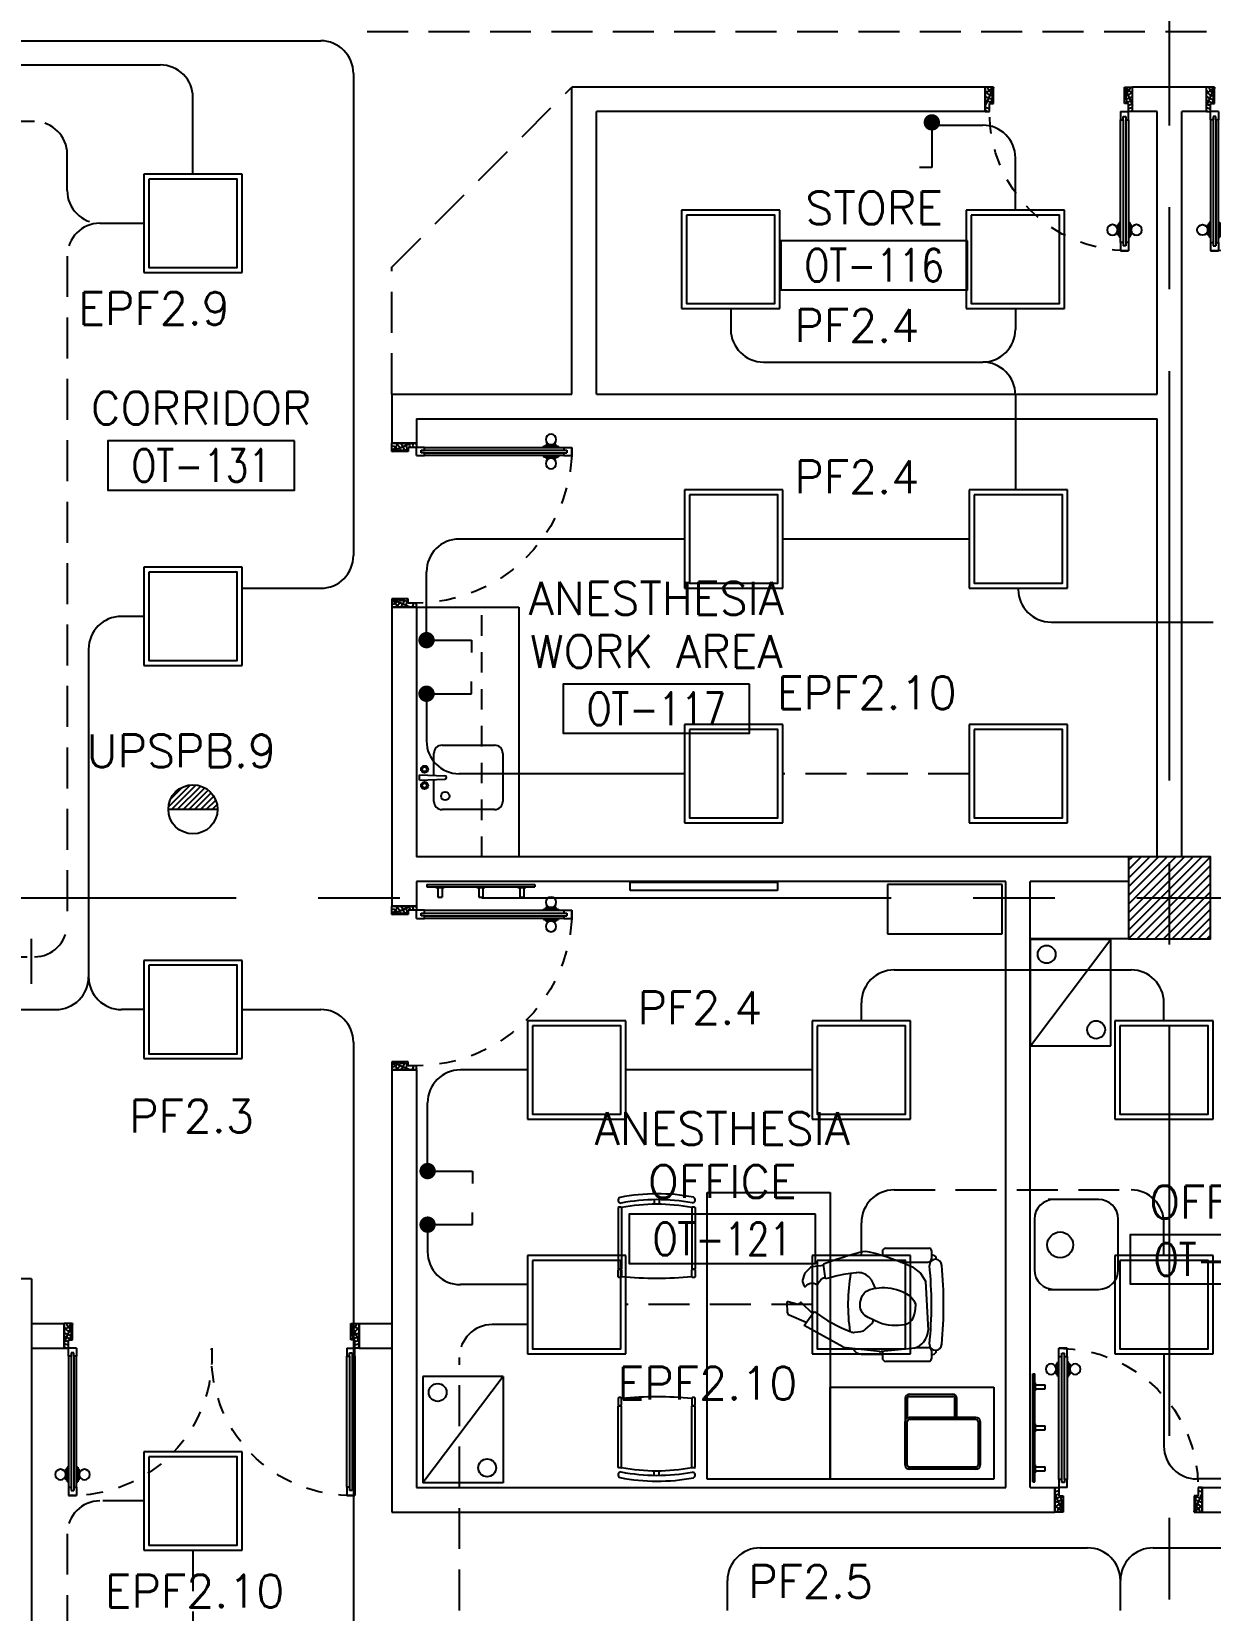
# Model space of a CAD drawing. Extents: x -0.3 to 91.9, y -1.1 to 78.4.
# Drawn here: x 17.6 to 24.8, y 45.82 to 55.46 of the extents above; entities that cross this region are included whole.
import ezdxf
from ezdxf.enums import TextEntityAlignment as Align

# ---------------------------------------------------------------- set-up
doc = ezdxf.new("R2010")
doc.units = 0
doc.header["$MEASUREMENT"] = 0
for name, pattern in [('CENTERX2', [4, 2.5, -0.5, 0.5, -0.5]), ('HIDDEN', [0.375, 0.25, -0.125]), ('HIDDEN2', [0.1875, 0.125, -0.0625])]:
    doc.linetypes.add(name, pattern=pattern)
doc.layers.get('0').update_dxf_attribs({"linetype": 'CONTINUOUS'})
for name, color, linetype in [('AXES', 11, 'CENTERX2'), ('COL', 11, 'CONTINUOUS'), ('DOOR', 7, 'CONTINUOUS'), ('E-CLINE', 4, 'CONTINUOUS'), ('E-HLINE', 4, 'HIDDEN'), ('E-LITE', 4, 'CONTINUOUS'), ('E-SWITCH', 4, 'CONTINUOUS'), ('E-TEXT', 4, 'CONTINUOUS'), ('E-TRXT', 4, 'CONTINUOUS'), ('EL-LITE', 4, 'CONTINUOUS'), ('HAT', 11, 'CONTINUOUS'), ('ME-FIX', 11, 'CONTINUOUS'), ('NON-MEDICAL', 11, 'CONTINUOUS'), ('RM-BOX', 11, 'CONTINUOUS'), ('RM-NAME', 11, 'CONTINUOUS'), ('RM-NO', 11, 'CONTINUOUS'), ('WALL', 11, 'CONTINUOUS')]:
    doc.layers.add(name, color=color, linetype=linetype)
doc.styles.add('ROMANS', font='ROMANS.shx', dxfattribs={"width": 0.6})

# ---------------------------------------------------------------- blocks, each defined once
blk = doc.blocks.new('*X101')
at = {"color": 0}
for p, q in [((38539.2, 162742.5), (38986.4, 163189.7)), ((38539.2, 162795.6), (38933.4, 163189.7)), ((38539.2, 162848.6), (38880.4, 163189.7)), ((38539.2, 162901.6), (38827.3, 163189.7)), ((38539.2, 162954.7), (38774.3, 163189.7)), ((38539.2, 163007.7), (38721.3, 163189.7)), ((38539.2, 163060.7), (38668.2, 163189.7)), ((38539.2, 163113.8), (38615.2, 163189.7)), ((38539.2, 163166.8), (38562.2, 163189.7)), ((38539.2, 162689.5), (39039.2, 163189.5)), ((38592.5, 162689.7), (39039.2, 163136.5)), ((38645.5, 162689.7), (39039.2, 163083.4)), ((38698.6, 162689.7), (39039.2, 163030.4)), ((38751.6, 162689.7), (39039.2, 162977.4)), ((38804.6, 162689.7), (39039.2, 162924.3)), ((38857.7, 162689.7), (39039.2, 162871.3)), ((38910.7, 162689.7), (39039.2, 162818.3)), ((38963.7, 162689.7), (39039.2, 162765.2)), ((39016.8, 162689.7), (39039.2, 162712.2))]:
    blk.add_line(p, q, dxfattribs=at)
blk = doc.blocks.new('RM1')
at = {"layer": 'RM-BOX'}
blk.add_lwpolyline([(569.9, -200), (-569.9, -200), (-569.9, -500), (569.9, -500)], close=True, dxfattribs=at)
at = {"layer": 'RM-NAME', "style": 'ROMANS'}
for tag, p in [('ROOMNAME1', (0, 323.8)), ('ROOMNAME2', (0, 0))]:
    blk.add_attdef(tag, text='', height=200, dxfattribs=at).set_placement(p, align=Align.MIDDLE)
at = {"layer": 'RM-NO', "style": 'ROMANS', "width": 0.8}
blk.add_attdef('ROOMNO', text='', height=200, dxfattribs=at).set_placement((0, -350), align=Align.MIDDLE)
blk = doc.blocks.new('COL50')
at = {"layer": 'COL'}
blk.add_lwpolyline([(-250, 250), (-250, -250), (250, -250), (250, 250)], close=True, dxfattribs=at)
blk = doc.blocks.new('DOOR90')
at = {"layer": 'DOOR', "color": 0, "linetype": 'ByBlock'}
for p, q in [((-150, 0), (-150, -25)), ((-150, 0), (0, 0)), ((0, -50), (0, 0)), ((-1000, -25), (-1000, -75)), ((-1000, -75), (-1000, -25)), ((-950, -25), (-1000, -25)), ((-950, -75), (-1000, -75)), ((-970, -42), (-970, -58)), ((-950, -42), (-970, -42)), ((-950, -58), (-970, -58)), ((-950, -25), (-950, -42)), ((-950, -58), (-950, -75)), ((-917.6, -25), (-917.6, -17.8)), ((-827.6, -17.8), (-917.6, -17.8)), ((-917.6, -75), (-917.6, -82.2)), ((-827.6, -82.2), (-917.6, -82.2)), ((-905, -17.8), (-905, -8.8)), ((-905, -8.8), (-840.2, -8.8)), ((-905, -17.8), (-840.2, -17.8)), ((-905, -82.2), (-905, -91.2)), ((-905, -82.2), (-840.2, -82.2)), ((-905, -91.2), (-840.2, -91.2)), ((-840.2, -17.8), (-840.2, -8.8)), ((-840.2, -82.2), (-840.2, -91.2)), ((-827.6, -25), (-827.6, -17.8)), ((-827.6, -75), (-827.6, -82.2)), ((-200, -42), (-200, -25)), ((-200, -25), (-150, -25)), ((-180, -42), (-200, -42)), ((-200, -75), (-200, -58)), ((-200, -58), (-180, -58)), ((-150, -75), (-200, -75)), ((-180, -58), (-180, -42)), ((-150, -75), (-150, -25)), ((-150, -25), (-100, -25)), ((-100, -25), (-100, -50)), ((-100, -50), (0, -50)), ((-100, -850), (0, -850)), ((-100, -875), (-100, -850)), ((0, -850), (0, -900)), ((-150, -900), (-150, -875)), ((-150, -875), (-100, -875)), ((0, -900), (-150, -900)), ((-150, -900), (0, -900))]:
    blk.add_line(p, q, dxfattribs=at)
at = {"layer": 'DOOR', "color": 9, "linetype": 'ByBlock'}
for p, q in [((0, -50), (-113.7, 0)), ((0, -50), (-40.1, 0)), ((0, -50), (-100, -36.6)), ((0, -850), (-113.7, -900)), ((0, -850), (-100, -863.4)), ((0, -850), (-40.1, -900))]:
    blk.add_line(p, q, dxfattribs=at)
at = {"layer": 'DOOR', "linetype": 'ByBlock'}
for p, q in [((-200, -25), (-950, -25)), ((-200, -42), (-950, -42)), ((-200, -58), (-950, -58)), ((-950, -75), (-200, -75))]:
    blk.add_line(p, q, dxfattribs=at)
at = {"layer": 'DOOR', "color": 0, "linetype": 'ByBlock'}
for centre in [(-872.6, 23.5), (-872.6, -123.5)]:
    blk.add_circle(centre, 32.4, dxfattribs=at)
at = {"layer": 'DOOR', "color": 9, "linetype": 'ByBlock'}
for centre, radius, start, end in [((0, -50), 154.4, 161.10529, 166.28577), ((0, -50), 134.4, 158.15985, 169.28002), ((0, -50), 94.4, 148.01819, 180), ((0, -50), 74.4, 137.77643, 180), ((0, -50), 114.4, 154.08384, 167.37743), ((0, -50), 54.4, 113.20738, 180), ((0, -50), 34.4, 90, 180), ((0, -50), 14.4, 90, 180), ((0, -850), 94.4, 180, 211.98181), ((0, -850), 74.4, 180, 222.22357), ((0, -850), 54.4, 180, 246.79262), ((0, -850), 34.4, 180, 270), ((0, -850), 14.4, 180, 270), ((0, -850), 154.4, 193.71423, 198.89471), ((0, -850), 134.4, 190.71998, 201.84015)]:
    blk.add_arc(centre, radius, start, end, dxfattribs=at)
at = {"layer": 'DOOR', "linetype": 'HIDDEN', "ltscale": 0.5}
blk.add_arc((-150, -25), 850, 180, 270, dxfattribs=at)
blk = doc.blocks.new('DOOR-10')
at = {"layer": 'DOOR', "color": 0, "linetype": 'ByBlock'}
for p, q in [((-25.7, 1100), (-75.7, 1100)), ((-75.7, 1100), (-25.7, 1100)), ((-75.7, 1050), (-75.7, 1100)), ((-42.7, 1070), (-58.7, 1070)), ((-58.7, 1050), (-58.7, 1070)), ((-42.7, 1050), (-42.7, 1070)), ((-25.7, 1050), (-25.7, 1100)), ((-82.9, 1005), (-91.9, 1005)), ((-91.9, 1005), (-91.9, 940.2)), ((-75.7, 1017.6), (-82.9, 1017.6)), ((-82.9, 927.6), (-82.9, 1017.6)), ((-82.9, 1005), (-82.9, 940.2)), ((-58.7, 1050), (-75.7, 1050)), ((-25.7, 1050), (-42.7, 1050)), ((-25.7, 1017.6), (-18.5, 1017.6)), ((-18.5, 927.6), (-18.5, 1017.6)), ((-18.5, 1005), (-9.5, 1005)), ((-18.5, 1005), (-18.5, 940.2)), ((-9.5, 1005), (-9.5, 940.2)), ((-82.9, 940.2), (-91.9, 940.2)), ((-75.7, 927.6), (-82.9, 927.6)), ((-25.7, 927.6), (-18.5, 927.6)), ((-18.5, 940.2), (-9.5, 940.2)), ((-75.7, 200), (-58.7, 200)), ((-75.7, 150), (-75.7, 200)), ((-58.7, 200), (-58.7, 180)), ((-42.7, 200), (-25.7, 200)), ((-42.7, 180), (-42.7, 200)), ((-25.7, 200), (-25.7, 150)), ((-1000.7, 0), (-1000.7, 150)), ((-1000.7, 150), (-975.7, 150)), ((-1000.7, 150), (-1000.7, 0)), ((-975.7, 150), (-975.7, 100)), ((-975.7, 100), (-950.7, 100)), ((-950.7, 100), (-950.7, 0)), ((-75.7, 150), (-25.7, 150)), ((-58.7, 180), (-42.7, 180)), ((-50.7, 100), (-50.7, 0)), ((-25.7, 100), (-50.7, 100)), ((-0.7, 150), (-25.7, 150)), ((-25.7, 150), (-25.7, 100)), ((-950.7, 0), (-1000.7, 0)), ((-50.7, 0), (-0.7, 0))]:
    blk.add_line(p, q, dxfattribs=at)
at = {"layer": 'DOOR', "linetype": 'ByBlock'}
for p, q in [((-75.7, 1050), (-75.7, 200)), ((-58.7, 200), (-58.7, 1050)), ((-42.7, 200), (-42.7, 1050)), ((-25.7, 200), (-25.7, 1050))]:
    blk.add_line(p, q, dxfattribs=at)
at = {"layer": 'DOOR', "color": 9, "linetype": 'ByBlock'}
for p, q in [((-950.7, 0), (-1000.7, 113.7)), ((-950.7, 0), (-964.1, 100)), ((-50.7, 0), (-0.7, 113.7)), ((-50.7, 0), (-37.3, 100)), ((-0.7, 0), (-0.7, 150)), ((-950.7, 0), (-1000.7, 40.1)), ((-50.7, 0), (-0.7, 40.1))]:
    blk.add_line(p, q, dxfattribs=at)
at = {"layer": 'DOOR', "color": 0, "linetype": 'ByBlock'}
for centre in [(-124.2, 972.6), (22.8, 972.6)]:
    blk.add_circle(centre, 32.4, dxfattribs=at)
at = {"layer": 'DOOR', "linetype": 'HIDDEN', "ltscale": 0.5}
blk.add_arc((-23.4, 149.1), 952.3, 93.14816, 179.94816, dxfattribs=at)
at = {"layer": 'DOOR', "color": 9, "linetype": 'ByBlock'}
for centre, radius, start, end in [((-950.7, 0), 154.4, 103.71423, 108.89471), ((-950.7, 0), 134.4, 100.71998, 111.84015), ((-50.7, 0), 134.4, 68.15985, 79.28002), ((-50.7, 0), 114.4, 64.08384, 77.37743), ((-50.7, 0), 154.4, 71.10529, 76.28577), ((-950.7, 0), 94.4, 90, 121.98181), ((-950.7, 0), 74.4, 90, 132.22357), ((-950.7, 0), 54.4, 90, 156.79262), ((-950.7, 0), 34.4, 90, 180), ((-950.7, 0), 14.4, 90, 180), ((-50.7, 0), 94.4, 58.01819, 90), ((-50.7, 0), 74.4, 47.77643, 90), ((-50.7, 0), 54.4, 23.20738, 90), ((-50.7, 0), 34.4, 0, 90), ((-50.7, 0), 14.4, 0, 90)]:
    blk.add_arc(centre, radius, start, end, dxfattribs=at)
blk = doc.blocks.new('A$C272A55A0')
at = {"layer": 'DOOR', "color": 0, "linetype": 'ByBlock'}
for p, q in [((0, 900.4), (0, 1050.4)), ((50, 1050.4), (0, 1050.4)), ((50, 950.4), (50, 1050.4)), ((1750, 950.4), (1750, 1050.4)), ((1750, 1050.4), (1800, 1050.4)), ((1800, 1050.4), (1800, 900.4)), ((0, 900.4), (25, 900.4)), ((25, 950.4), (50, 950.4)), ((25, 900.4), (25, 950.4)), ((75, 900.4), (25, 900.4)), ((25, 850.4), (25, 900.4)), ((58, 870.4), (42, 870.4)), ((42, 870.4), (42, 850.4)), ((58, 850.4), (58, 870.4)), ((75, 900.4), (75, 850.4)), ((1725, 900.4), (1775, 900.4)), ((1725, 900.4), (1725, 850.4)), ((1742, 870.4), (1758, 870.4)), ((1742, 850.4), (1742, 870.4)), ((1775, 950.4), (1750, 950.4)), ((1758, 870.4), (1758, 850.4)), ((1775, 900.4), (1775, 950.4)), ((1800, 900.4), (1775, 900.4)), ((1775, 850.4), (1775, 900.4)), ((42, 850.4), (25, 850.4)), ((75, 850.4), (58, 850.4)), ((1725, 850.4), (1742, 850.4)), ((1758, 850.4), (1775, 850.4)), ((1717.8, 160.1), (1708.8, 160.1)), ((1708.8, 95.3), (1708.8, 160.1)), ((1725, 172.7), (1717.8, 172.7)), ((1717.8, 172.7), (1717.8, 82.7)), ((1717.8, 95.3), (1717.8, 160.1)), ((1775, 172.7), (1782.2, 172.7)), ((1782.2, 172.7), (1782.2, 82.7)), ((1782.2, 160.1), (1791.2, 160.1)), ((1782.2, 95.3), (1782.2, 160.1)), ((1791.2, 95.3), (1791.2, 160.1)), ((25, 50.4), (42, 50.4)), ((25, 50.4), (25, 0.4)), ((25, 0.4), (75, 0.4)), ((75, 0.4), (25, 0.4)), ((42, 50.4), (42, 30.4)), ((42, 30.4), (58, 30.4)), ((58, 50.4), (75, 50.4)), ((58, 50.4), (58, 30.4)), ((75, 50.4), (75, 0.4)), ((1717.8, 95.3), (1708.8, 95.3)), ((1725, 82.7), (1717.8, 82.7)), ((1742, 50.4), (1725, 50.4)), ((1725, 50.4), (1725, 0.4)), ((1775, 0.4), (1725, 0.4)), ((1725, 0.4), (1775, 0.4)), ((1742, 50.4), (1742, 30.4)), ((1758, 30.4), (1742, 30.4)), ((1775, 50.4), (1758, 50.4)), ((1758, 50.4), (1758, 30.4)), ((1775, 82.7), (1782.2, 82.7)), ((1775, 50.4), (1775, 0.4)), ((1782.2, 95.3), (1791.2, 95.3))]:
    blk.add_line(p, q, dxfattribs=at)
at = {"layer": 'DOOR', "color": 9, "linetype": 'ByBlock'}
for p, q in [((50, 1050.4), (0, 1010.2)), ((50, 1050.4), (0, 936.6)), ((50, 1050.4), (36.6, 950.4)), ((1750, 1050.4), (1800, 1010.2)), ((1750, 1050.4), (1800, 936.6)), ((1750, 1050.4), (1763.4, 950.4))]:
    blk.add_line(p, q, dxfattribs=at)
at = {"layer": 'DOOR', "linetype": 'ByBlock'}
for p, q in [((25, 850.4), (25, 50.4)), ((42, 850.4), (42, 50.4)), ((58, 850.4), (58, 50.4)), ((75, 50.4), (75, 850.4)), ((1725, 50.4), (1725, 850.4)), ((1742, 850.4), (1742, 50.4)), ((1758, 850.4), (1758, 50.4)), ((1775, 850.4), (1775, 50.4))]:
    blk.add_line(p, q, dxfattribs=at)
at = {"layer": 'DOOR', "color": 0, "linetype": 'ByBlock'}
for centre in [(1676.5, 127.7), (1823.5, 127.7)]:
    blk.add_circle(centre, 32.4, dxfattribs=at)
at = {"layer": 'DOOR', "color": 9, "linetype": 'ByBlock'}
for centre, radius, start, end in [((50, 1050.4), 54.4, 203.20738, 270), ((50, 1050.4), 74.4, 227.77643, 270), ((50, 1050.4), 94.4, 238.01819, 270), ((50, 1050.4), 34.4, 180, 270), ((50, 1050.4), 14.4, 180, 270), ((1750, 1050.4), 14.4, 270, 0), ((1750, 1050.4), 34.4, 270, 0), ((1750, 1050.4), 54.4, 270, 336.79262), ((1750, 1050.4), 74.4, 270, 312.22357), ((1750, 1050.4), 94.4, 270, 301.98181), ((50, 1050.4), 114.4, 244.08384, 257.37743), ((50, 1050.4), 134.4, 248.15985, 259.28002), ((50, 1050.4), 154.4, 251.10529, 256.28577), ((1750, 1050.4), 114.4, 282.62257, 295.91616), ((1750, 1050.4), 134.4, 280.71998, 291.84015), ((1750, 1050.4), 154.4, 283.71423, 288.89471)]:
    blk.add_arc(centre, radius, start, end, dxfattribs=at)
at = {"layer": 'DOOR', "linetype": 'HIDDEN', "ltscale": 0.5}
for centre, start, end in [((50, 851.4), 268.31738, 3.29648), ((1750, 851.4), 176.70352, 271.68262)]:
    blk.add_arc(centre, 851.4, start, end, dxfattribs=at)
at = {"layer": 'WALL', "linetype": 'ByBlock'}
blk.add_line((1800, 900.4), (1800, 1050.4), dxfattribs=at)
blk = doc.blocks.new('L42')
at = {"layer": 'E-LITE'}
for p, q in [((0.3, 0.3), (-0.3, 0.3)), ((-0.3, 0.3), (-0.3, -0.3)), ((0.3, -0.3), (0.3, 0.3)), ((-0.3, -0.3), (0.3, -0.3))]:
    blk.add_line(p, q, dxfattribs=at)
at = {"layer": 'E-LITE', "color": 8}
blk.add_lwpolyline([(-0.27, 0.27), (-0.27, -0.27), (0.27, -0.27), (0.27, 0.27)], close=True, dxfattribs=at)
blk = doc.blocks.new('1G1W')
for p, q in [((0, 0), (0.55, 0)), ((0.55, 0), (0.55, -0.15))]:
    blk.add_line(p, q)
at = {"const_width": 0.1}
blk.add_lwpolyline([(-0.05, 0, 1), (0.05, 0, 1)], format="xyb", close=True, dxfattribs=at)
blk = doc.blocks.new('EL')
at = {"layer": 'EL-LITE'}
h = blk.add_hatch(dxfattribs=at)
h.set_pattern_fill('ANSI31', color=4, scale=0.2, style=0)
h.set_pattern_definition([(45, (587.071197, 567.777136), (-0.0176776695, 0.0176776695), [])])
h.paths.add_polyline_path([(0.15, 0, 1), (-0.15, 0)])
at = {"layer": 'EL-LITE', "color": 4}
blk.add_line((-0.15, 0), (0.15, 0), dxfattribs=at)
blk.add_circle((0, 0), 0.15, dxfattribs=at)

msp = doc.modelspace()

# ---------------------------------------------------------------- linework, layer by layer
at = {"layer": 'AXES'}
for p, q in [((24.55, -1.1143), (24.55, 77.6984)), ((0.35, 50.17), (68.39, 50.17))]:
    msp.add_line(p, q, dxfattribs=at)
at = {"layer": 'E-CLINE', "color": 4, "linetype": 'ByBlock'}
for p, q in [((18.0175, 54.2884), (18.2859, 54.2884)), ((23.3265, 52.3605), (22.1882, 52.3605)), ((23.6265, 52.0605), (23.6265, 52.0535)), ((18.2859, 51.8884), (18.1484, 51.8884)), ((22.8682, 49.73), (24.3157, 49.73)), ((16.1889, 49.4884), (17.7484, 49.4884)), ((18.2859, 49.4884), (18.1484, 49.4884)), ((22.6682, 49.4194), (22.6682, 49.53)), ((24.5157, 49.4194), (24.5157, 49.53)), ((22.3682, 49.1194), (21.2299, 49.1194)), ((22.6682, 47.9867), (22.6682, 48.1869)), ((24.5157, 47.9867), (24.5157, 48.1869)), ((24.45, 46.202), (25.35, 46.202))]:
    msp.add_line(p, q, dxfattribs=at)
at = {"layer": 'E-CLINE', "color": 4}
for p, q in [((21.8705, 53.7687), (21.8705, 53.6407)), ((23.6089, 53.7687), (23.6089, 53.6407)), ((22.0705, 53.4407), (23.4089, 53.4407)), ((23.6089, 53.2407), (23.6089, 52.6605)), ((23.8265, 51.8535), (24.8171, 51.8535)), ((17.9484, 51.6884), (17.9484, 49.6884)), ((18.8859, 49.4884), (19.366, 49.4884)), ((19.566, 49.2884), (19.566, 44.8884)), ((22.05, 46.202), (24.05, 46.202)), ((21.85, 45.82), (21.85, 46.002)), ((24.25, 45.82), (24.25, 46.002))]:
    msp.add_line(p, q, dxfattribs=at)
for centre, start, end in [((22.0705, 53.6407), 180, 270), ((23.4089, 53.6407), 270, 0), ((23.4089, 53.2407), 0, 90), ((19.366, 49.2884), 0, 90), ((22.05, 46.002), 90, 180), ((24.05, 46.002), 0, 90), ((24.45, 46.002), 90, 180)]:
    msp.add_arc(centre, 0.2, start, end, dxfattribs=at)
at = {"layer": 'E-CLINE', "color": 4, "linetype": 'ByBlock'}
for centre, start, end in [((23.8265, 52.0535), 180, 270), ((18.1484, 51.6884), 90, 180), ((17.7484, 49.6884), 270, 0), ((18.1484, 49.6884), 180, 270), ((22.8682, 49.53), 90, 180), ((24.3157, 49.53), 0, 90), ((22.8682, 48.1869), 90, 180), ((24.3157, 48.1869), 0, 90)]:
    msp.add_arc(centre, 0.2, start, end, dxfattribs=at)
at = {"layer": 'E-HLINE', "color": 4}
for p, q in [((19.65, 55.4585), (26.45, 55.4585)), ((17.6175, 54.9094), (16.2947, 54.9094)), ((17.8175, 54.4884), (17.8175, 54.7094)), ((17.8175, 54.0884), (17.8175, 50.0101)), ((23.3265, 50.9278), (22.1882, 50.9278)), ((13.9478, 49.8101), (17.6175, 49.8101)), ((22.8682, 48.3869), (24.3157, 48.3869)), ((22.3682, 47.6867), (21.2299, 47.6867)), ((20.6299, 47.5647), (20.4131, 47.5647)), ((20.2131, 45.82), (20.2131, 47.3647)), ((18.2859, 46.4884), (18.0175, 46.4884)), ((17.8175, 46.2884), (17.8175, 40.0529)), ((18.5859, 46.1884), (18.5859, 45.72))]:
    msp.add_line(p, q, dxfattribs=at)
for centre, start, end in [((17.6175, 54.7094), 0, 90), ((18.0175, 54.4884), 180, 270), ((18.0175, 54.0884), 90, 180), ((17.6175, 50.0101), 270, 0), ((20.4131, 47.3647), 90, 180), ((18.0175, 46.2884), 90, 180)]:
    msp.add_arc(centre, 0.2, start, end, dxfattribs=at)
at = {"layer": 'E-SWITCH', "color": 4}
for p, q in [((15.1503, 55.402), (19.366, 55.402)), ((15.2847, 55.2552), (18.3859, 55.2552)), ((19.566, 55.202), (19.566, 52.2599)), ((18.5859, 54.5884), (18.5859, 55.0552)), ((23.0802, 54.8871), (23.4089, 54.8871)), ((23.6089, 54.3687), (23.6089, 54.6871)), ((21.5882, 52.3605), (20.2122, 52.3605)), ((20.0122, 51.7183), (20.0122, 52.1605)), ((18.8859, 52.0599), (19.366, 52.0599)), ((20.0122, 51.7433), (20.2872, 51.7433)), ((20.2872, 51.7433), (20.2872, 51.6683)), ((20.2872, 51.4161), (20.2872, 51.4911)), ((20.0122, 51.4411), (20.0122, 51.1278)), ((20.0122, 51.4161), (20.2872, 51.4161)), ((21.5882, 50.9278), (20.2122, 50.9278)), ((20.6299, 49.1194), (20.2188, 49.1194)), ((20.0188, 48.4771), (20.0188, 48.9194)), ((20.0188, 48.5021), (20.2938, 48.5021)), ((20.2938, 48.5021), (20.2938, 48.4271)), ((20.0188, 48.2), (20.0188, 48.0087)), ((20.2938, 48.175), (20.2938, 48.25)), ((20.0188, 48.175), (20.2938, 48.175)), ((20.6299, 47.8087), (20.2188, 47.8087)), ((24.5157, 47.3867), (24.5157, 46.8233)), ((24.9096, 46.6233), (24.7157, 46.6233))]:
    msp.add_line(p, q, dxfattribs=at)
at = {"layer": 'E-SWITCH', "color": 4, "const_width": 0.05}
for points in [[(19.9872, 51.7433, 1), (20.0372, 51.7433, 1)], [(19.9872, 51.4161, -1), (20.0372, 51.4161, -1)], [(19.9938, 48.5021, 1), (20.0438, 48.5021, 1)], [(19.9938, 48.175, -1), (20.0438, 48.175, -1)]]:
    msp.add_lwpolyline(points, format="xyb", close=True, dxfattribs=at)
at = {"layer": 'E-SWITCH', "color": 4}
for centre, start, end in [((19.366, 55.202), 0, 90), ((18.3859, 55.0552), 0, 90), ((23.4089, 54.6871), 0, 90), ((20.2122, 52.1605), 90, 179.99964), ((19.366, 52.2599), 270, 0), ((20.2122, 51.1278), 180.00036, 270), ((20.2188, 48.9194), 90, 179.99964), ((20.2188, 48.0087), 180.00036, 270), ((24.7157, 46.8233), 180, 269.99964)]:
    msp.add_arc(centre, 0.2, start, end, dxfattribs=at)
at = {"layer": 'ME-FIX'}
for p, q in [((19.95, 51.945), (20.5765, 51.945)), ((20.5765, 51.945), (20.5765, 50.42)), ((20.1072, 51.1019), (20.4283, 51.1019)), ((20.0573, 50.9155), (20.0573, 51.052)), ((20.4782, 51.052), (20.4782, 50.7591)), ((19.9691, 50.8895), (19.9691, 50.9216)), ((19.9691, 50.9216), (20.1244, 50.9155)), ((19.9691, 50.8895), (20.1244, 50.8956)), ((20.0573, 50.7591), (20.0573, 50.8956)), ((20.4283, 50.7092), (20.1072, 50.7092)), ((20.5765, 50.42), (19.95, 50.42))]:
    msp.add_line(p, q, dxfattribs=at)
at = {"layer": 'ME-FIX', "linetype": 'HIDDEN2'}
msp.add_line((20.35, 50.42), (20.35, 51.945), dxfattribs=at)
at = {"layer": 'ME-FIX'}
for centre, radius in [((20.0002, 50.9553), 0.0217), ((20.0002, 50.9553), 0.014), ((20.0002, 50.8558), 0.0217), ((20.0002, 50.8558), 0.014), ((20.1268, 50.7911), 0.0255)]:
    msp.add_circle(centre, radius, dxfattribs=at)
for centre, radius, start, end in [((20.1072, 51.052), 0.0499, 90, 180), ((20.4283, 51.052), 0.0499, 0, 90), ((20.1244, 50.9056), 0.00997, 270, 90), ((20.1072, 50.7591), 0.0499, 180, 270), ((20.4283, 50.7591), 0.0499, 270, 0)]:
    msp.add_arc(centre, radius, start, end, dxfattribs=at)
at = {"layer": 'NON-MEDICAL'}
for p, q in [((20.014, 50.2506), (20.6744, 50.2506)), ((20.014, 50.2506), (20.014, 50.2379)), ((20.014, 50.2379), (20.6744, 50.2379)), ((20.0692, 50.2379), (20.0692, 50.2329)), ((20.0692, 50.2329), (20.1192, 50.2329)), ((20.0815, 50.2329), (20.0815, 50.1744)), ((20.1069, 50.2329), (20.1069, 50.1744)), ((20.1192, 50.2379), (20.1192, 50.2329)), ((20.3192, 50.2379), (20.3192, 50.2329)), ((20.3192, 50.2329), (20.3692, 50.2329)), ((20.3315, 50.2329), (20.3315, 50.1744)), ((20.3569, 50.2329), (20.3569, 50.1744)), ((20.3692, 50.2379), (20.3692, 50.2329)), ((20.5692, 50.2379), (20.5692, 50.2329)), ((20.5692, 50.2329), (20.6192, 50.2329)), ((20.5815, 50.2329), (20.5815, 50.1744)), ((20.6069, 50.2329), (20.6069, 50.1744)), ((20.6192, 50.2379), (20.6192, 50.2329)), ((20.6744, 50.2506), (20.6744, 50.2379)), ((21.2551, 50.2157), (21.2551, 50.2657)), ((21.2551, 50.2657), (22.1551, 50.2657)), ((22.1551, 50.2657), (22.1551, 50.2157)), ((22.8278, 50.2509), (22.8278, 49.9509)), ((23.5278, 50.2509), (22.8278, 50.2509)), ((23.5278, 49.9509), (23.5278, 50.2509)), ((20.0815, 50.1744), (20.1069, 50.1744)), ((20.3315, 50.1744), (20.3569, 50.1744)), ((20.5815, 50.1744), (20.6069, 50.1744)), ((22.1551, 50.2157), (21.2551, 50.2157)), ((22.8278, 49.9509), (23.5278, 49.9509)), ((23.7017, 49.2671), (24.1917, 49.9171)), ((23.7017, 49.2671), (23.7017, 49.9171)), ((23.7017, 49.9171), (24.1917, 49.9171)), ((24.1917, 49.2671), (24.1917, 49.9171)), ((23.7017, 49.2671), (24.1917, 49.2671)), ((21.4029, 48.3277), (21.4029, 48.2996)), ((21.4335, 48.3277), (21.4334, 48.2996)), ((21.7272, 46.6205), (21.7272, 48.3705)), ((21.7272, 48.3705), (22.4772, 48.3705)), ((22.4772, 48.3705), (22.4772, 46.6205)), ((24.1165, 48.3284), (23.8086, 48.3284)), ((21.186, 48.2824), (21.1828, 48.2792)), ((21.1828, 48.2792), (21.1828, 47.9057)), ((21.1995, 48.2824), (21.186, 48.2824)), ((21.1995, 48.2824), (21.2028, 48.2792)), ((21.2028, 48.2792), (21.2028, 47.9057)), ((21.636, 48.2824), (21.6328, 48.2792)), ((21.6328, 48.2792), (21.6328, 47.9057)), ((21.6495, 48.2824), (21.636, 48.2824)), ((21.6495, 48.2824), (21.6528, 48.2792)), ((21.6528, 48.2792), (21.6528, 47.9057)), ((23.7246, 48.2081), (23.7246, 47.9001)), ((24.2368, 47.9001), (24.2368, 48.2081)), ((22.7964, 48.0101), (22.7964, 47.9851)), ((22.8176, 48.0313), (23.0817, 48.0313)), ((23.0962, 48.0168), (23.0962, 47.9674)), ((21.1828, 47.9057), (21.186, 47.9024)), ((21.1995, 47.9024), (21.2028, 47.9057)), ((21.6328, 47.9057), (21.636, 47.9024)), ((21.6495, 47.9024), (21.6528, 47.9057)), ((22.4489, 47.844), (22.437, 47.9335)), ((22.9075, 47.9463), (23.0751, 47.9463)), ((22.9835, 47.9144), (23.0295, 47.8783)), ((23.0962, 47.9888), (23.104, 47.9888)), ((23.1258, 47.967), (23.1258, 47.9634)), ((21.1995, 47.9024), (21.186, 47.9024)), ((21.6495, 47.9024), (21.636, 47.9024)), ((22.4752, 47.8509), (22.4489, 47.844)), ((22.5196, 47.8623), (22.4752, 47.8509)), ((22.5587, 47.87), (22.5196, 47.8623)), ((22.6025, 47.8769), (22.5587, 47.87)), ((22.6362, 47.8807), (22.6025, 47.8769)), ((22.6387, 47.881), (22.6362, 47.8807)), ((22.7295, 47.8388), (22.7134, 47.8557)), ((22.7402, 47.8181), (22.7295, 47.8388)), ((22.7545, 47.7862), (22.7402, 47.8181)), ((23.0295, 47.8783), (23.0594, 47.8307)), ((23.0594, 47.8307), (23.0758, 47.5287)), ((23.8086, 47.7798), (24.1165, 47.7798)), ((22.3177, 47.5604), (22.3791, 47.6447)), ((22.3791, 47.6447), (22.4642, 47.5879)), ((22.5554, 47.4295), (22.3177, 47.5604)), ((22.4642, 47.5879), (22.547, 47.5456)), ((22.547, 47.5456), (22.599, 47.522)), ((22.6281, 47.5177), (22.6653, 47.5228)), ((22.6941, 47.5364), (22.7356, 47.5745)), ((22.7356, 47.5745), (22.7413, 47.5922)), ((22.778, 47.3999), (22.5749, 47.4233)), ((23.0035, 47.4257), (23.0751, 47.4257)), ((22.666, 47.3852), (22.7964, 47.3852)), ((22.9762, 47.419), (22.7895, 47.3998)), ((22.7964, 47.4005), (22.7964, 47.3619)), ((22.8176, 47.3407), (23.0817, 47.3407)), ((22.9882, 47.4205), (22.9762, 47.419)), ((23.0962, 47.4046), (23.0962, 47.3552)), ((23.0962, 47.3832), (23.104, 47.3832)), ((23.1258, 47.4086), (23.1258, 47.405)), ((19.9904, 47.2486), (19.9904, 46.5986)), ((20.4804, 47.2486), (19.9904, 47.2486)), ((20.4804, 47.2486), (19.9904, 46.5986)), ((20.4804, 47.2486), (20.4804, 46.5986)), ((23.7143, 46.6044), (23.7143, 47.2648)), ((23.7143, 47.2648), (23.727, 47.2648)), ((23.727, 46.6044), (23.727, 47.2648)), ((22.4772, 46.6205), (22.4772, 47.183)), ((22.4772, 47.183), (23.4772, 47.183)), ((22.9606, 47.1393), (23.2268, 47.1393)), ((22.9606, 47.1393), (23.2268, 47.1393)), ((23.4772, 47.183), (23.4772, 46.6205)), ((23.727, 47.2096), (23.732, 47.2096)), ((23.727, 47.1596), (23.732, 47.1596)), ((23.732, 47.1596), (23.732, 47.2096)), ((23.732, 47.1973), (23.7905, 47.1973)), ((23.732, 47.1719), (23.7905, 47.1719)), ((23.7905, 47.1719), (23.7905, 47.1973)), ((21.1828, 47.0665), (21.186, 47.0698)), ((21.1828, 46.693), (21.1828, 47.0665)), ((21.1995, 47.0698), (21.186, 47.0698)), ((21.1995, 47.0698), (21.2028, 47.0665)), ((21.2028, 46.693), (21.2028, 47.0665)), ((21.6328, 47.0665), (21.636, 47.0698)), ((21.6328, 46.693), (21.6328, 47.0665)), ((21.6495, 47.0698), (21.636, 47.0698)), ((21.6495, 47.0698), (21.6528, 47.0665)), ((21.6528, 46.693), (21.6528, 47.0665)), ((22.9356, 47.1143), (22.9356, 46.973)), ((22.9356, 47.1143), (22.9356, 46.973)), ((22.9481, 47.1143), (22.9481, 46.9947)), ((22.9481, 47.1143), (22.9481, 46.9947)), ((22.9606, 47.1268), (23.2268, 47.1268)), ((22.9606, 47.1268), (23.2268, 47.1268)), ((23.2393, 46.998), (23.2393, 47.1143)), ((23.2393, 46.998), (23.2393, 47.1143)), ((23.2518, 46.998), (23.2518, 47.1143)), ((23.2518, 46.998), (23.2518, 47.1143)), ((22.9356, 46.7068), (22.9356, 46.973)), ((22.9356, 46.7068), (22.9356, 46.973)), ((22.9481, 46.7068), (22.9481, 46.973)), ((22.9481, 46.7068), (22.9481, 46.973)), ((23.3681, 46.998), (22.9606, 46.998)), ((23.3681, 46.998), (22.9606, 46.998)), ((23.3681, 46.9855), (22.9606, 46.9855)), ((23.3681, 46.9855), (22.9606, 46.9855)), ((23.3806, 46.973), (23.3806, 46.7068)), ((23.3806, 46.973), (23.3806, 46.7068)), ((23.3931, 46.973), (23.3931, 46.7068)), ((23.3931, 46.973), (23.3931, 46.7068)), ((23.727, 46.9596), (23.732, 46.9596)), ((23.732, 46.9096), (23.732, 46.9596)), ((23.732, 46.9473), (23.7905, 46.9473)), ((23.7905, 46.9219), (23.7905, 46.9473)), ((23.727, 46.9096), (23.732, 46.9096)), ((23.732, 46.9219), (23.7905, 46.9219)), ((21.186, 46.6898), (21.1828, 46.693)), ((21.1995, 46.6898), (21.186, 46.6898)), ((21.1995, 46.6898), (21.2028, 46.693)), ((21.4029, 46.6445), (21.4029, 46.6726)), ((21.4335, 46.6446), (21.4334, 46.6726)), ((21.636, 46.6898), (21.6328, 46.693)), ((21.6495, 46.6898), (21.636, 46.6898)), ((21.6495, 46.6898), (21.6528, 46.693)), ((23.3681, 46.6943), (22.9606, 46.6943)), ((23.3681, 46.6943), (22.9606, 46.6943)), ((23.3681, 46.6818), (22.9606, 46.6818)), ((23.3681, 46.6818), (22.9606, 46.6818)), ((23.727, 46.7096), (23.732, 46.7096)), ((23.727, 46.6596), (23.732, 46.6596)), ((23.732, 46.6596), (23.732, 46.7096)), ((23.732, 46.6973), (23.7905, 46.6973)), ((23.732, 46.6719), (23.7905, 46.6719)), ((23.7905, 46.6719), (23.7905, 46.6973)), ((20.4804, 46.5986), (19.9904, 46.5986)), ((22.4772, 46.6205), (21.7272, 46.6205)), ((22.4772, 46.6205), (21.7272, 46.6205)), ((23.4772, 46.6205), (22.4772, 46.6205)), ((23.7143, 46.6044), (23.727, 46.6044))]:
    msp.add_line(p, q, dxfattribs=at)
for points in [[(22.4378, 47.9262), (22.3666, 47.9176, 0.166504), (22.3573, 47.9131), (22.3251, 47.8812, 0.116666), (22.3212, 47.875), (22.3084, 47.8371, 0.181583), (22.3088, 47.8259), (22.3195, 47.8002, 0.566275), (22.3285, 47.7988, -0.372711), (22.3959, 47.8104, 0.458371), (22.4036, 47.8128, -0.210622), (22.4475, 47.8546)], [(22.7924, 47.7915, -0.128062), (22.9335, 47.7584, -0.215717), (22.9979, 47.6909), (22.9971, 47.6579), (22.9932, 47.6349), (22.9832, 47.6034, -0.242433), (22.9341, 47.5644, -0.136513), (22.7754, 47.5768), (22.7095, 47.6077, -0.297129), (22.6602, 47.6831, -0.138986), (22.6759, 47.743, -0.105167), (22.6988, 47.7688), (22.7195, 47.7796), (22.744, 47.7849), (22.7924, 47.791)], [(22.3698, 47.6324), (22.3032, 47.6978, 0.445833), (22.2941, 47.6973), (22.2926, 47.6955, -0.30427), (22.2732, 47.6892), (22.2208, 47.7043, 0.509983), (22.213, 47.6982), (22.215, 47.6399, 0.292523), (22.2263, 47.6236), (22.3314, 47.5795)]]:
    msp.add_lwpolyline(points, format="xyb", dxfattribs=at)
for points in [[(21.2028, 47.8992), (21.2028, 47.8557), (21.1995, 47.8524), (21.186, 47.8524), (21.1828, 47.8557), (21.1828, 47.8992), (21.186, 47.9024), (21.1995, 47.9024)], [(21.6528, 47.8992), (21.6528, 47.8557), (21.6495, 47.8524), (21.636, 47.8524), (21.6328, 47.8557), (21.6328, 47.8992), (21.636, 47.9024), (21.6495, 47.9024)], [(21.2028, 47.073), (21.2028, 47.1165), (21.1995, 47.1198), (21.186, 47.1198), (21.1828, 47.1165), (21.1828, 47.073), (21.186, 47.0698), (21.1995, 47.0698)], [(21.6528, 47.073), (21.6528, 47.1165), (21.6495, 47.1198), (21.636, 47.1198), (21.6328, 47.1165), (21.6328, 47.073), (21.636, 47.0698), (21.6495, 47.0698)]]:
    msp.add_lwpolyline(points, close=True, dxfattribs=at)
for centre, radius in [((23.7995, 49.8252), 0.0545), ((24.1016, 49.3649), 0.0545), ((23.8822, 48.0515), 0.0787), ((20.0804, 47.1508), 0.0545), ((20.3826, 46.6904), 0.0545)]:
    msp.add_circle(centre, radius, dxfattribs=at)
for centre, radius, start, end in [((21.2009, 48.3247), 0.018, 112.35344, 270.55688), ((21.4224, 47.1497), 1.2133, 79.57711, 100.84799), ((21.4224, 47.1496), 1.178, 79.5839, 100.82925), ((21.4178, 47.1558), 1.1438, 79.16569, 100.83431), ((21.6351, 48.3264), 0.018, 269.44312, 67.64656), ((23.8449, 48.2081), 0.1203, 90, 180), ((24.1165, 48.2081), 0.1203, 0, 90), ((23.2675, 45.7473), 2.3386, 104.943, 110.80249), ((22.6919, 47.9042), 0.1063, 75.70768, 104.943), ((22.3176, 46.4351), 1.6223, 65.76561, 75.70768), ((22.8176, 48.0101), 0.0213, 90, 180), ((23.0817, 48.0168), 0.0145, 0, 90), ((23.0751, 47.9674), 0.0211, 270, 0), ((23.1216, 47.9263), 0.0374, 0, 180), ((20.6871, 47.686), 2.4092, 354.2765, 5.7235), ((23.104, 47.967), 0.0218, 0, 90), ((20.6873, 47.686), 2.4833, 354.44787, 5.55213), ((21.4178, 50.04), 2.1916, 264.36999, 275.63001), ((23.7226, 47.686), 1.1363, 170.33141, 188.27601), ((22.6518, 47.7971), 0.085, 43.62382, 98.92866), ((23.8449, 47.9001), 0.1203, 180, 270), ((24.1165, 47.9001), 0.1203, 270, 0), ((22.6209, 47.5704), 0.0531, 245.5623, 277.75503), ((22.6582, 47.5755), 0.0531, 277.75503, 312.61873), ((22.9584, 47.5342), 0.1176, 284.70655, 357.32506), ((22.581, 47.476), 0.0531, 241.15891, 263.43344), ((23.0751, 47.4046), 0.0211, 0, 90), ((23.1216, 47.4457), 0.0374, 180, 0), ((22.666, 47.4375), 0.0523, 201.40875, 270), ((22.7841, 47.4527), 0.0531, 263.43344, 275.86997), ((22.8176, 47.3619), 0.0213, 180, 270), ((23.0817, 47.3552), 0.0145, 270, 0), ((23.104, 47.405), 0.0218, 270, 0), ((22.9606, 47.1143), 0.025, 90, 180), ((22.9606, 47.1143), 0.025, 90, 180), ((23.2268, 47.1143), 0.025, 0, 90), ((23.2268, 47.1143), 0.025, 0, 90), ((21.4178, 44.9322), 2.1916, 84.36999, 95.63001), ((22.9606, 47.1143), 0.0125, 90, 180), ((22.9606, 47.1143), 0.0125, 90, 180), ((23.2268, 47.1143), 0.0125, 0, 90), ((23.2268, 47.1143), 0.0125, 0, 90), ((22.9606, 46.973), 0.025, 90, 180), ((22.9606, 46.973), 0.025, 90, 180), ((22.9606, 46.973), 0.0125, 90, 180), ((22.9606, 46.973), 0.0125, 90, 180), ((23.3681, 46.973), 0.025, 0, 90), ((23.3681, 46.973), 0.025, 0, 90), ((23.3681, 46.973), 0.0125, 0, 90), ((23.3681, 46.973), 0.0125, 0, 90), ((21.2009, 46.6475), 0.018, 89.44312, 247.64656), ((21.4224, 47.8226), 1.178, 259.17075, 280.4161), ((21.4178, 47.8164), 1.1438, 259.16569, 280.83431), ((21.6351, 46.6459), 0.018, 292.35344, 90.55688), ((22.9606, 46.7068), 0.025, 180, 270), ((22.9606, 46.7068), 0.025, 180, 270), ((22.9606, 46.7068), 0.0125, 180, 270), ((22.9606, 46.7068), 0.0125, 180, 270), ((23.3681, 46.7068), 0.0125, 270, 0), ((23.3681, 46.7068), 0.0125, 270, 0), ((23.3681, 46.7068), 0.025, 270, 0), ((23.3681, 46.7068), 0.025, 270, 0), ((21.4224, 47.8225), 1.2133, 259.15201, 280.42289)]:
    msp.add_arc(centre, radius, start, end, dxfattribs=at)
at = {"layer": 'WALL', "color": 0, "linetype": 'HIDDEN'}
for p, q in [((19.8, 54.02), (20.9, 55.12)), ((19.8, 53.245), (19.8, 54.02))]:
    msp.add_line(p, q, dxfattribs=at)
at = {"layer": 'WALL'}
for p, q in [((23.425, 55.12), (20.9, 55.12)), ((20.9, 53.245), (20.9, 55.12)), ((23.425, 54.97), (23.425, 55.12)), ((24.775, 55.12), (24.325, 55.12)), ((24.325, 54.97), (24.325, 55.12)), ((24.775, 54.97), (24.775, 55.12)), ((23.425, 54.97), (21.05, 54.97)), ((21.05, 53.245), (21.05, 54.97)), ((24.475, 54.97), (24.325, 54.97)), ((24.475, 53.245), (24.475, 54.97)), ((24.775, 54.97), (24.625, 54.97)), ((24.625, 50.42), (24.625, 54.97)), ((19.8, 53.245), (19.8, 52.945)), ((19.8, 53.245), (20.9, 53.245)), ((21.05, 53.245), (24.475, 53.245)), ((19.95, 53.095), (19.95, 52.945)), ((19.95, 53.095), (24.475, 53.095)), ((24.475, 50.42), (24.475, 53.095)), ((19.95, 52.945), (19.8, 52.945)), ((19.95, 51.945), (19.8, 51.945)), ((19.8, 51.945), (19.8, 50.27)), ((19.95, 51.945), (19.95, 50.42)), ((24.3, 50.42), (19.95, 50.42)), ((19.8, 50.27), (19.8, 50.1193)), ((19.95, 50.27), (19.95, 50.1193)), ((23.55, 50.27), (19.95, 50.27)), ((23.55, 46.57), (23.55, 50.27)), ((24.3, 50.27), (23.7, 50.27)), ((23.7, 46.57), (23.7, 50.27)), ((19.95, 50.1193), (19.8, 50.1193)), ((17.6, 49.645), (17.6, 49.92)), ((19.95, 49.1193), (19.8, 49.1193)), ((19.8, 49.1193), (19.8, 46.42)), ((19.95, 49.1193), (19.95, 46.57)), ((17.6, 47.845), (17.075, 47.845)), ((17.6, 47.845), (17.6, 43.22)), ((17.6, 47.572), (17.8, 47.572)), ((17.8, 47.572), (17.8, 47.422)), ((19.6, 47.572), (19.6, 47.422)), ((19.6, 47.572), (19.8, 47.572)), ((17.6, 47.422), (17.8, 47.422)), ((19.6, 47.422), (19.8, 47.422)), ((19.95, 46.57), (23.55, 46.57)), ((23.4, 46.57), (23.55, 46.57)), ((23.7, 46.57), (23.85, 46.57)), ((23.85, 46.42), (23.85, 46.57)), ((24.75, 46.42), (24.75, 46.57)), ((24.75, 46.57), (26.85, 46.57)), ((19.8, 46.42), (23.85, 46.42)), ((24.75, 46.42), (27.175, 46.42))]:
    msp.add_line(p, q, dxfattribs=at)
at = {"layer": 'WALL', "color": 6, "linetype": 'ByBlock', "ltscale": 0.3}
msp.add_line((24.3, 49.92), (23.7, 49.92), dxfattribs=at)
at = {"layer": 'WALL', "linetype": 'ByBlock', "ltscale": 0.3}
msp.add_lwpolyline([(24.3, 49.92), (24.8, 49.92), (24.8, 50.42), (24.3, 50.42)], close=True, dxfattribs=at)

# ---------------------------------------------------------------- block references
at = {"layer": 'COL', "xscale": 0.0009999999892897904, "yscale": 0.000999999996565748, "zscale": 0.001}
msp.add_blockref('COL50', (24.55, 50.17), dxfattribs=at)
at = {"layer": 'DOOR', "color": 0, "linetype": 'ByBlock', "ltscale": 0.3, "yscale": 0.000999999996565748, "zscale": 0.001}
for name, p, xscale, rotation in [('DOOR90', (24.325, 55.12), -0.000999999996565748, 270), ('DOOR90', (24.775, 55.12), 0.000999999996565748, 90), ('DOOR-10', (19.8, 52.9457), -0.000999999996565748, 270), ('DOOR-10', (19.8, 50.12), -0.000999999996565748, 270)]:
    msp.add_blockref(name, p, dxfattribs=dict(at, xscale=xscale, rotation=rotation))
at = {"layer": 'DOOR', "color": 0, "linetype": 'ByBlock', "xscale": -0.0009999999892897904, "yscale": 0.000999999996565748, "zscale": 0.001}
msp.add_blockref('A$C272A55A0', (19.6, 46.5216), dxfattribs=at)
at = {"layer": 'DOOR', "color": 0, "linetype": 'ByBlock', "xscale": -0.000999999996565748, "yscale": 0.000999999996565748, "zscale": 0.001, "rotation": 90}
msp.add_blockref('DOOR90', (23.85, 46.42), dxfattribs=at)
at = {"layer": 'E-LITE'}
for name, p in [('L42', (18.5859, 54.2884)), ('L42', (21.8705, 54.0687)), ('L42', (23.6089, 54.0687)), ('L42', (21.8882, 52.3605)), ('L42', (23.6265, 52.3605)), ('L42', (18.5859, 51.8884)), ('L42', (21.8882, 50.9278)), ('L42', (23.6265, 50.9278)), ('EL', (18.5857, 50.7106)), ('L42', (18.5859, 49.4884)), ('L42', (20.9299, 49.1194)), ('L42', (22.6682, 49.1194)), ('L42', (24.5157, 49.1194)), ('L42', (20.9299, 47.6867)), ('L42', (22.6682, 47.6867)), ('L42', (24.5157, 47.6867)), ('L42', (18.5859, 46.4884))]:
    msp.add_blockref(name, p, dxfattribs=at)
at = {"layer": 'E-SWITCH', "color": 4, "xscale": 0.5, "yscale": 0.5, "zscale": 0.5, "rotation": 270}
msp.add_blockref('1G1W', (23.0984, 54.9042), dxfattribs=at)
at = {"layer": 'HAT', "xscale": 0.0009999999892897904, "yscale": 0.000999999996565748, "zscale": 0.001}
msp.add_blockref('*X101', (-14.2392, -112.7697), dxfattribs=at)
at = {"layer": 'RM-NAME', "yscale": 0.000999999996565748, "zscale": 0.001}
for p, xscale, values in [((22.7464, 54.3819), 0.0009999999892897904, {'ROOMNO': 'OT-116', 'ROOMNAME2': 'STORE'}), ((18.636, 53.1598), 0.000999999996565748, {'ROOMNO': 'OT-131', 'ROOMNAME2': 'CORRIDOR'}), ((21.4158, 51.6745), 0.0009999999892897904, {'ROOMNO': 'OT-117', 'ROOMNAME2': 'WORK AREA', 'ROOMNAME1': 'ANESTHESIA'}), ((21.8189, 48.4381), 0.0009999999892897904, {'ROOMNO': 'OT-121', 'ROOMNAME2': 'OFFICE', 'ROOMNAME1': 'ANESTHESIA'}), ((24.88, 48.313), 0.0009999999892897904, {'ROOMNO': 'OT-122', 'ROOMNAME2': 'OFFICE'})]:
    msp.add_blockref('RM1', p, dxfattribs=dict(at, xscale=xscale)).add_auto_attribs(values)

# ---------------------------------------------------------------- texts
at = {"layer": 'E-TEXT', "color": 4, "style": 'ROMANS'}
for s, p in [('EPF2.9', (17.8853, 53.6686)), (' PF2.4', (22.1219, 53.5638)), (' PF2.4', (22.1219, 52.6402)), ('EPF2.10', (22.1527, 51.3223)), (' PF2.4', (21.1637, 49.3991)), (' PF2.3', (18.0584, 48.7379)), ('EPF2.10', (21.1795, 47.1067)), (' PF2.5', (21.8396, 45.8959)), ('EPF2.10', (18.0473, 45.8379))]:
    msp.add_text(s, height=0.2, dxfattribs=at).set_placement(p)
at = {"layer": 'E-TRXT', "color": 4, "style": 'ROMANS'}
msp.add_text('UPSPB.9', height=0.2, dxfattribs=at).set_placement((17.9362, 50.9675))

doc.saveas('drawing.dxf')
